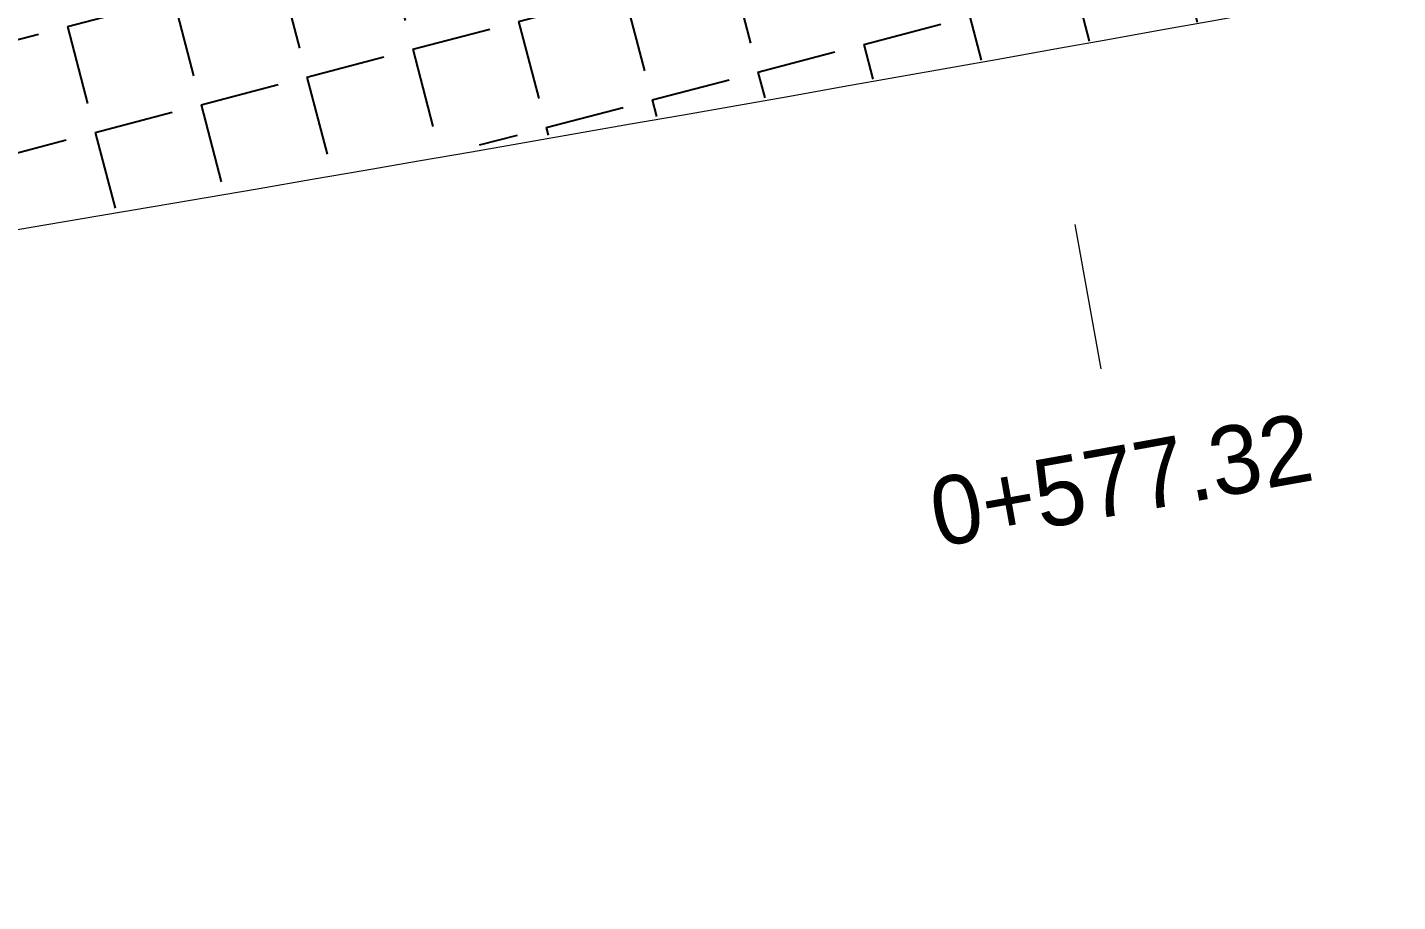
# Model space of a CAD drawing. Header units: millimetres. Extents: x -331961 to 300627, y -148243 to 59350.
# Drawn here: x -226179 to -208684, y -148243 to -137086 of the extents above; entities that cross this region are included whole.
import ezdxf
from ezdxf.enums import TextEntityAlignment as Align

# ---------------------------------------------------------------- set-up
doc = ezdxf.new("R2010")
doc.units = ezdxf.units.MM
doc.header["$LTSCALE"] = 100
doc.header["$MEASUREMENT"] = 0
doc.linetypes.add('XREF-CII-RSR-ROAD-RCTD-3A-PLAN$0$DASHED2', pattern=[9.525, 6.35, -3.175])
for name, color, linetype, lineweight in [('8', 8, 'Continuous', 5), ('XREF-CII-RSR-ROAD-RCTD-3A-PLAN$0$0-HATCH VIA HE', 8, 'XREF-CII-RSR-ROAD-RCTD-3A-PLAN$0$DASHED2', 25), ('XREF-CII-RSR-ROAD-RCTD-3A-PLAN$0$MEPDUONGTK', 4, 'Continuous', 18), ('XREF-CII-RSR-ROAD-RCTD-3A-PLAN$0$MEPVH-TK', 5, 'Continuous', 18)]:
    doc.layers.add(name, color=color, linetype=linetype, lineweight=lineweight)
doc.styles.add('2', font='vn_uni.shx', dxfattribs={"width": 0.7, "height": 0.64})

msp = doc.modelspace()

# ---------------------------------------------------------------- hatches: boundary and pattern name
at = {"layer": 'XREF-CII-RSR-ROAD-RCTD-3A-PLAN$0$0-HATCH VIA HE'}
h = msp.add_hatch(dxfattribs=at)
h.set_pattern_fill('ANGLE', color=256, scale=200, angle=-75.34036801, style=0)
h.set_pattern_definition([(284.65963199, (-1312308288.8, 287279669.9), (1351.5224798, 353.5477149), [1016, -381]), (14.65963199, (-1312308288.8, 287279669.9), (-353.5477149, 1351.5224798), [1016, -381])])
edge = h.paths.add_edge_path()
edge.add_line((-162464.2246, -127424.8106), (-161657.5172, -127252.045))
edge.add_line((-161657.5172, -127252.045), (-161168.6272, -127147.3448))
edge.add_line((-161168.6272, -127147.3448), (-160679.855, -127042.6771))
edge.add_line((-160679.855, -127042.6771), (-160060.2307, -126910.0068))
edge.add_arc((-171907.8982, -216126.7809), 90000, 82.435584752, 101.089069053)
edge.add_arc((-478727.7199, 1349327.7328), 1505238.6146, 279.0190200366, 281.0890690529, ccw=False)
edge.add_arc((-242186.2583, -145791.1233), 8510.0424, 93.88605556, 135.15739707)
edge.add_arc((-244147.1073, -142547.9395), 4918.9428, 145.89971424, 187.17105575)
edge.add_arc((-443733.081, 1173770.8709), 1331248.4258, 278.4101241869, 282.1974924684)

# ---------------------------------------------------------------- linework, layer by layer
at = {"layer": '8'}
msp.add_line((-212468.9326, -141445.0249), (-212798.5993, -139599.2338), dxfattribs=at)
at = {"layer": 'XREF-CII-RSR-ROAD-RCTD-3A-PLAN$0$MEPDUONGTK'}
msp.add_lwpolyline([(-248284.7966, -148243.3029), (-249006.6016, -143337.2935), (-249027.5736, -143161.9811, -0.4034308798), (-244839.8831, -137628.8122, 0.0093817892), (-189218.0258, -127807.1371, -0.1350084893), (-141618.6754, -131376.778), (-100584.202, -146042.3116)], format="xyb", dxfattribs=at)
at = {"layer": 'XREF-CII-RSR-ROAD-RCTD-3A-PLAN$0$MEPVH-TK'}
msp.add_lwpolyline([(-249006.6016, -143337.2935, 0.0145691883), (-162464.2247, -127424.8106), (-161657.5172, -127252.045), (-161168.6272, -127147.3448), (-160679.855, -127042.6771), (-160191.223, -126938.0541), (-160060.2138, -126910.0091)], format="xyb", dxfattribs=at)

# ---------------------------------------------------------------- texts
at = {"layer": '8', "style": '2'}
msp.add_text('0+577.32', height=875, rotation=10.12651035, dxfattribs=at).set_placement((-212139.2659, -143290.816), align=Align.CENTER)

doc.saveas('drawing.dxf')
